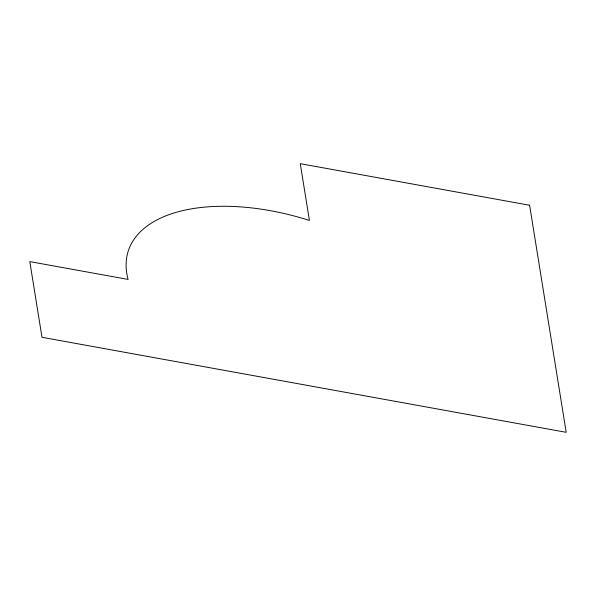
<?xml version="1.0" encoding="UTF-8"?>
<svg xmlns="http://www.w3.org/2000/svg" width="596" height="596" viewBox="0 0 596 596"><rect width="100%" height="100%" fill="white"/><g stroke="black" fill="none" stroke-linecap="round" stroke-linejoin="round"><path stroke-width="0.89" d="M529.613 205.255L300.272 163.677L309.421 220.445A164.891 85.168 18.1 0 0 128.088 279.427L29.8 261.607L41.996 337.299L566.2 432.323L529.613 205.255"/></g></svg>
